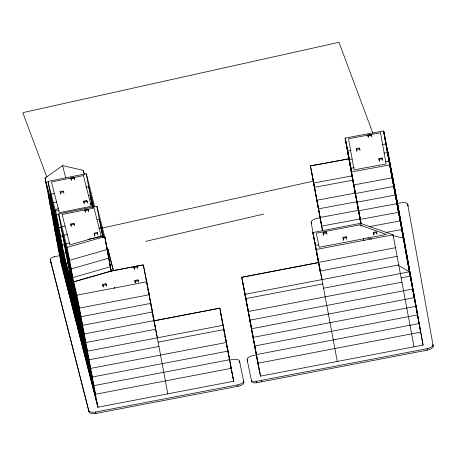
<?xml version="1.0" encoding="UTF-8"?>
<svg xmlns="http://www.w3.org/2000/svg" width="456" height="456" viewBox="0 0 456 456"><rect width="100%" height="100%" fill="white"/><g stroke="black" fill="none" stroke-linecap="round" stroke-linejoin="round"><path stroke-width="0.68" d="M318.527 262.622L321.959 279.602M76.825 324.752L60.648 261.351L45.058 178.062L62.597 165.613L83.362 170.39L84.428 174.58M53.603 211.555L58.699 207.936M63.76 253.661L66.023 252.054M94.557 393.876L67.146 247.403L104.8 236.596L111.327 271.468M157.314 337.828L153.951 320.767L219.866 308.17L233.711 381.239L97.954 407.174L76.99 295.169L73.593 281.842L111.247 271.029L143.326 264.902L146.832 281.825L167.791 393.83M73.598 281.871L111.253 271.058L143.332 264.93L146.342 281.033M71.068 179.715L70.748 177.988L73.889 177.219L74.613 179.732M70.748 177.988L71.147 178.786L74.288 178.011M60.426 193.447L60.101 191.72L63.241 190.95L63.965 193.464M60.101 191.72L60.505 192.517L63.646 191.742M83.938 202.931L83.613 201.204L86.754 200.435L87.478 202.948M83.613 201.204L84.012 202.002L87.159 201.227M368.043 136.783L367.724 135.061L370.865 134.286L371.589 136.806M367.724 135.061L368.123 135.854L371.264 135.084M85.175 211.612L84.85 209.891L87.991 209.116L88.715 211.635M84.85 209.891L85.255 210.683L88.396 209.908M356.66 151.056L356.233 148.759L359.374 147.983L360.097 150.503M356.233 148.759L356.632 149.557L359.778 148.781M71.011 225.731L70.686 224.01L73.826 223.235L74.55 225.754M70.686 224.01L71.085 224.808L74.225 224.033M379.249 161.014L378.822 158.716L381.963 157.941L382.687 160.461M378.822 158.716L379.221 159.509L382.362 158.734M94.557 235.518L94.13 233.221L97.27 232.446L97.994 234.965M94.13 233.221L94.529 234.019L97.669 233.244M134.246 269.097L133.819 266.8L136.96 266.025L137.683 268.544M133.819 266.8L134.218 267.598L137.359 266.823M103.107 286.801L102.674 284.504L105.815 283.729L106.539 286.248M102.674 284.504L103.079 285.296L106.219 284.521M323.492 235.079L323.059 232.782L326.2 232.007L326.923 234.526M323.059 232.782L323.464 233.575L326.604 232.805M135.096 282.355L134.776 280.628L137.917 279.859L138.641 282.378M134.776 280.628L135.175 281.426L138.316 280.651M343.488 240.346L342.952 237.473L346.093 236.698L346.817 239.218M342.952 237.473L343.357 238.266L346.497 237.496M373.652 234.772L373.219 232.475L376.36 231.699L377.083 234.219M373.219 232.475L373.624 233.267L376.764 232.492M145.624 241.372L263.728 214.069M102.036 228.148L313.278 181.152M68.924 293.402L47.96 181.397L86.264 173.725L94.637 206.545M54.56 193.486L50.382 194.319L58.927 227.812L61.013 227.396M85.899 187.211L88.681 186.652L93.913 207.155M53.386 202.658L56.869 201.962M88.207 195.687L90.294 195.265L93.434 207.571M55.695 211.134L59.177 210.438M90.516 204.163L91.907 203.883L89.832 203.404M86.013 360.382L58.602 213.915L96.906 206.243L104.658 236.624L111.184 271.497M47.96 181.397L56.504 214.89L59.291 214.331M61.72 226.7L65.202 225.999M97.236 219.587L99.322 219.165L103.974 237.394M63.333 235.313L67.511 234.481M98.849 228.2L100.936 227.783L103.347 237.234M63.321 235.872L60.54 236.43L51.99 202.937M65.641 243.789L69.819 242.957M87.922 239.326L102.549 236.402M64.239 244.627L62.153 245.043L45.058 178.062M50.268 259.738L88.726 410.457A6.515 2.873 -10.6 0 0 95.692 411.996L237.787 384.853A6.515 2.873 -10.6 0 0 243.601 380.817L243.869 382.248A6.515 2.873 -10.6 0 1 238.055 386.289L95.965 413.432A6.515 2.873 -10.6 0 1 88.994 411.893L50.268 259.738A4.885 2.155 -10.6 0 1 54.52 256.688L60.049 255.577M104.8 236.596L111.258 271.48M318.596 263.386L318.881 264.736L312.816 232.554L360.656 223.297M318.704 244.815L315.233 245.476L318.733 262.371L395.494 247.705M76.99 295.169L146.826 281.797M312.816 232.554L316.316 249.449L393.078 234.783L414.042 346.788M397.108 256.323L320.346 270.989L316.846 254.089M258.78 367.901L241.697 277.373L318.596 262.542L241.834 277.202L245.197 294.268L398.721 264.942M322.762 283.911L246.001 298.577L242.501 281.677M323.572 288.22L409.368 271.827L389.492 161.612M154.499 320.802L219.866 308.17L221.188 316.139M401.143 277.864L410.178 276.136L392.719 178.843M401.947 282.173L248.423 311.499L244.923 294.604M223.229 325.236L87.472 351.171L49.898 203.912M412.594 289.058L250.036 320.118L246.531 303.217M158.118 342.137L224.038 329.545L220.539 312.645M158.927 346.446L89.085 359.79L51.511 212.524M417.434 314.908L254.87 345.962L251.37 329.067M229.75 360.04L232.531 359.51A6.515 2.873 -10.6 0 1 239.514 361.101L243.869 382.248M256.42 354.945L252.937 355.612A6.515 2.873 -10.6 0 0 247.129 359.647L247.397 361.084A6.515 2.873 -10.6 0 1 247.397 360.553M257.013 359.225L260.513 376.12L423.077 345.067L398.379 207.674M251.626 381.501L251.359 380.065A4.885 2.155 -10.6 0 0 256.591 381.262L427.112 348.686A6.515 2.873 -10.6 0 0 432.932 344.679L433.2 346.115A6.515 2.873 -10.6 0 1 427.38 350.122L256.859 382.698A4.885 2.155 -10.6 0 1 251.626 381.501L247.129 359.647M360.85 223.662L345.084 138.088L383.507 130.952L410.919 277.425M350.995 150.366L347.506 151.01L353.611 184.971L392.029 177.84M382.43 144.523L385.924 143.879L393.642 186.453L355.224 193.589L349.119 159.629L351.912 159.11M349.216 158.711L310.45 165.91L322.512 230.685M349.307 158.836L310.45 165.91L322.609 230.867M384.043 153.142L387.537 152.492M350.727 168.241L354.221 167.597M385.656 161.76L389.15 161.11M351.188 172.049L389.612 164.912L383.507 130.952M313.591 183.016L352.528 175.788M353.337 180.091L314.395 187.325L311.345 170.345M316.817 200.247L355.754 193.019M356.672 201.763L318.43 208.865L313.762 183.266M356.831 202.207L395.255 195.071L383.844 131.425L404.814 243.464M358.98 210.25L320.038 217.478L316.988 200.497M320.545 217.74L317.057 218.39A6.515 2.878 -10.6 0 0 311.157 222.408L314.988 243.652A6.515 2.873 -10.6 0 0 315.187 244.148M397.324 203.484L400.818 202.834A6.515 2.873 -10.6 0 1 407.727 204.476L408 205.912A6.515 2.873 -10.6 0 0 407.362 204.955M396.868 203.684L358.445 210.82L352.465 177.555M359.898 218.994L321.651 226.096L318.601 209.116M369.354 226.626L400.089 220.921L387.879 152.994M386.335 232.389L401.702 229.533M392.57 235.547L403.315 238.152M393.078 234.783L360.679 223.406M367.701 237.827L371.674 239.24M398.202 265.107L409.368 271.827L423.077 345.067M372.94 133.34L338.962 42.317L22.8 112.655L46.86 177.099M106.47 247.608A6.515 2.873 -10.6 0 1 107.901 248.93L113.527 270.978M108.346 251.056L113.265 270.345M106.561 247.522L107.223 249.517L69.568 260.33L61.024 226.837M108.346 256.813L108.83 258.136L71.182 268.943L62.632 235.456M109.611 264.075L110.443 266.749L72.795 277.561L64.245 244.068M90.556 198.594L92.779 207.298M91.365 202.903L92.551 207.548M62.597 165.613L65.738 177.914M58.602 213.915L67.146 247.403M65.858 252.687L74.402 286.174M67.471 261.305L79.412 308.091L149.249 294.747L146.171 279.881M69.084 269.918L81.025 316.709L150.862 303.365L148.485 291.874M70.697 278.536L82.633 325.322L152.475 311.984L149.813 299.142M45.862 182.371L54.412 215.859M55.216 220.168L84.246 333.94L154.088 320.596L152.127 311.135M64.57 257.965L73.114 291.458M48.285 195.293L65.373 262.274M73.923 295.767L85.859 342.553L155.701 329.215L153.039 316.373M53.118 221.143L90.698 368.402L226.455 342.467L224.637 333.684M54.731 229.756L92.311 377.021L228.068 351.086L225.549 338.916M56.344 238.374L93.925 385.633L229.681 359.698L226.877 346.184M57.958 246.992L95.532 394.252L231.295 368.317L229.191 358.177M60.374 259.914L97.954 407.174M77.349 326.798L85.523 358.843M86.047 360.89L94.044 392.245M94.569 394.292L97.875 407.248M319.576 268.117L319.861 269.467M319.513 268.219L319.781 269.519M319.964 270.397L320.243 271.748M248.144 311.836L251.644 328.73L414.208 297.677L387.896 151.671L398.647 209.11M249.757 320.454L253.257 337.349L415.821 306.289L391.123 168.902M252.983 337.685L256.483 354.58L419.041 323.526L392.736 177.521M254.596 346.298L258.096 363.193L420.654 332.139L395.962 194.752M259.031 369.109L259.282 370.312M223.657 328.953L224.358 332.333M224.985 336.214L225.27 337.565M228.211 353.446L228.912 356.826M231.46 370.375L231.961 372.791M232.834 377.015L233.711 381.239L231.471 370.426M230.462 365.552L231.192 369.075M147.921 289.172L148.2 290.523M151.147 306.403L151.848 309.784M152.481 313.671L152.76 315.022M427.112 348.686L427.38 350.122M389.612 164.912L417.023 311.385M381.963 157.941L382.179 159.087M379.221 159.509L379.546 161.23M370.865 134.286L371.184 136.008M368.123 135.854L368.448 137.581M376.468 232.275L376.684 233.421M359.374 147.983L359.698 149.71M373.624 233.267L373.943 234.988M356.632 149.557L356.957 151.278M346.075 142.05L346.742 145.589M346.982 146.889L348.184 153.29M348.407 154.493L350.487 165.619M350.647 166.451L351.399 170.493M345.084 138.088L353.634 183.751M353.833 184.817L354.546 188.653M354.745 189.702L357.299 203.353M357.487 204.351L360.052 218.053M360.229 218.994L360.97 222.955M361.203 226.21L360.667 223.372M363.495 238.471L363.945 240.871M346.093 236.698L346.417 238.42M343.357 238.266L343.676 239.993M326.2 232.007L326.524 233.728M323.464 233.575L323.783 235.302M316.316 249.449L337.275 361.454M311.157 222.408L311.431 223.845A6.515 2.878 -10.6 0 1 311.693 222.716M314.857 242.94L314.72 242.221A6.515 2.873 -10.6 0 0 314.919 242.712M319.035 265.785L319.308 267.239M319.462 268.077L319.724 269.467M319.89 270.351L320.175 271.879M261.391 380.344L261.659 381.78M245.197 294.268L260.513 376.12M256.591 381.262L256.859 382.698M239.514 361.101L239.782 362.537A6.515 2.873 -10.6 0 0 239.121 361.585M237.787 384.853L238.055 386.289M221.405 317.285L221.65 318.613M221.838 319.593L222.539 323.35M223.657 329.323L223.919 330.714M224.067 331.512L224.329 332.908M224.979 336.397L225.27 337.942M226.387 343.915L226.649 345.306M226.809 346.178L227.071 347.575M227.726 351.069L228 352.534M229.094 358.376L229.345 359.704M146.564 282.213L146.849 283.735M146.997 284.533L147.26 285.929M147.915 289.429L148.177 290.831M149.3 296.833L149.562 298.224M150.668 304.129L150.93 305.531M152.042 311.459L152.298 312.85M152.954 316.333L153.239 317.866M153.421 318.835L153.683 320.232M136.96 266.025L137.284 267.752M137.917 279.859L138.128 281.004M134.218 267.598L134.543 269.319M135.175 281.426L135.5 283.147M107.901 248.93L108.169 250.367A6.515 2.873 -10.6 0 0 107.929 249.877M114.262 287.16L114.524 288.557M96.906 206.243L102.782 237.633M97.27 232.446L97.59 234.173M86.264 173.725L92.551 207.326M105.815 283.729L106.14 285.45M83.362 170.39L83.938 173.468M94.529 234.019L94.854 235.741M103.079 285.296L103.398 287.018M86.754 200.435L87.079 202.156M87.991 209.116L88.316 210.837M84.012 202.002L84.337 203.724M85.255 210.683L85.574 212.405M73.889 177.219L74.208 178.94M71.147 178.786L71.472 180.508M73.826 223.235L74.043 224.386M71.085 224.808L71.41 226.529M60.505 192.517L60.825 194.239M95.692 411.996L95.965 413.432M56.504 214.89L77.469 326.895M88.726 410.457L88.994 411.893M54.52 256.688L54.589 257.047M50.798 261.829L51.072 263.266M407.727 204.476L433.2 346.115M386.266 144.381L398.476 212.302L360.058 219.439L355.201 192.403M358.41 208.848L358.661 210.233M358.906 211.624L359.157 213.009M359.773 216.081L360.029 217.86M360.274 218.851L360.901 222.71M357.048 201.62L357.299 203.005M357.92 206.471L358.171 207.856M358.416 209.241L358.667 210.632M359.288 214.098L360.411 220.333M360.662 221.719L360.907 223.104M349.461 160.13L350.829 167.751M351.074 168.743L351.827 173.297M354.318 187.16L354.568 188.545M355.19 192.01L355.441 193.401M355.686 194.393L355.942 196.171M356.558 199.243L360.924 223.896M347.848 151.512L348.099 152.902M348.35 154.288L349.467 160.523M349.718 161.909L351.838 173.69M352.955 179.932L353.206 181.317M353.953 185.478L354.95 191.018M345.665 139.895L352.226 176.563M50.536 261.174A4.885 2.155 -10.6 0 1 50.673 260.336M101.141 235.94L69.882 244.918L62.119 214.497L94.039 208.107L101.141 235.94M83.397 175.588L51.477 181.984L59.308 212.678L91.228 206.289L83.397 175.588M359.59 224.899L316.27 233.176L319.189 247.255L386.374 234.424L359.59 224.899M380.526 132.793L348.509 138.738L354.107 169.866L386.124 163.921L380.526 132.793"/></g></svg>
